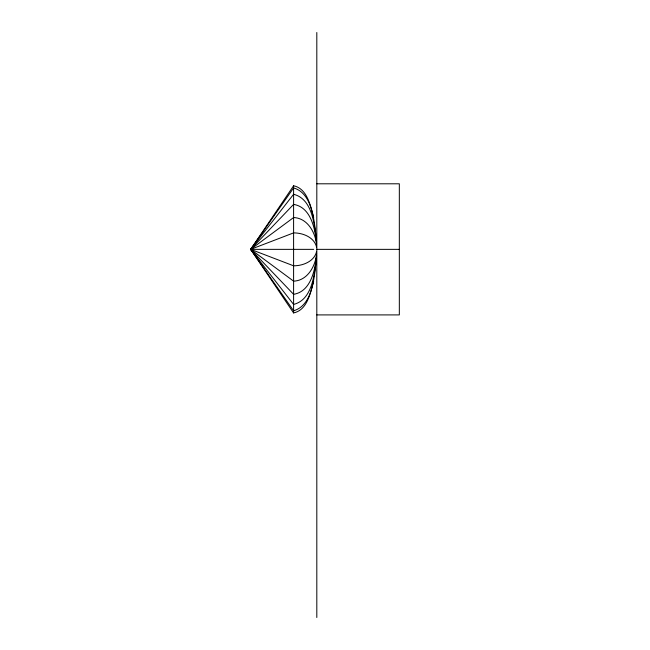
<?xml version="1.0" encoding="UTF-8"?>
<svg xmlns="http://www.w3.org/2000/svg" width="650" height="650" viewBox="0 0 650 650"><rect width="100%" height="100%" fill="white"/><g stroke="black" fill="none" stroke-linecap="round" stroke-linejoin="round"><path stroke-width="0.97" d="M316.534 258.359C314.324 275.031 313.341 305.183 293.597 310.773L250.672 249.356L293.597 185.762C307.434 188.695 310.448 205.993 313.698 217.555M316.607 256.539C314.47 272.821 313.016 299.577 293.597 304.419L250.672 249.356L293.597 187.931C313.341 193.521 314.324 223.673 316.534 240.354M316.607 255.222C315.144 269.88 310.96 291.509 293.597 294.32L250.672 249.356L293.597 194.285C313.016 199.127 314.47 225.883 316.607 242.166M316.607 253.5C315.624 265.988 307.531 280.694 293.597 281.149L250.672 249.356L293.597 204.393C310.96 207.196 315.144 228.824 316.607 243.482M313.698 281.149C310.448 292.711 307.434 310.017 293.597 312.942L250.672 249.356L293.597 217.555C307.531 218.01 315.624 232.716 316.607 245.204M316.607 251.501C314.267 261.479 302.908 265.842 293.597 265.809L250.672 249.356L293.597 232.895C302.908 232.871 314.267 237.234 316.607 247.203M316.81 183.796L399.327 183.796L399.327 314.909L316.81 314.909M250.672 249.356L313.698 249.356M316.81 249.356L399.327 249.356M316.81 32.5L316.81 617.5M293.597 185.762L293.597 312.942"/></g></svg>
